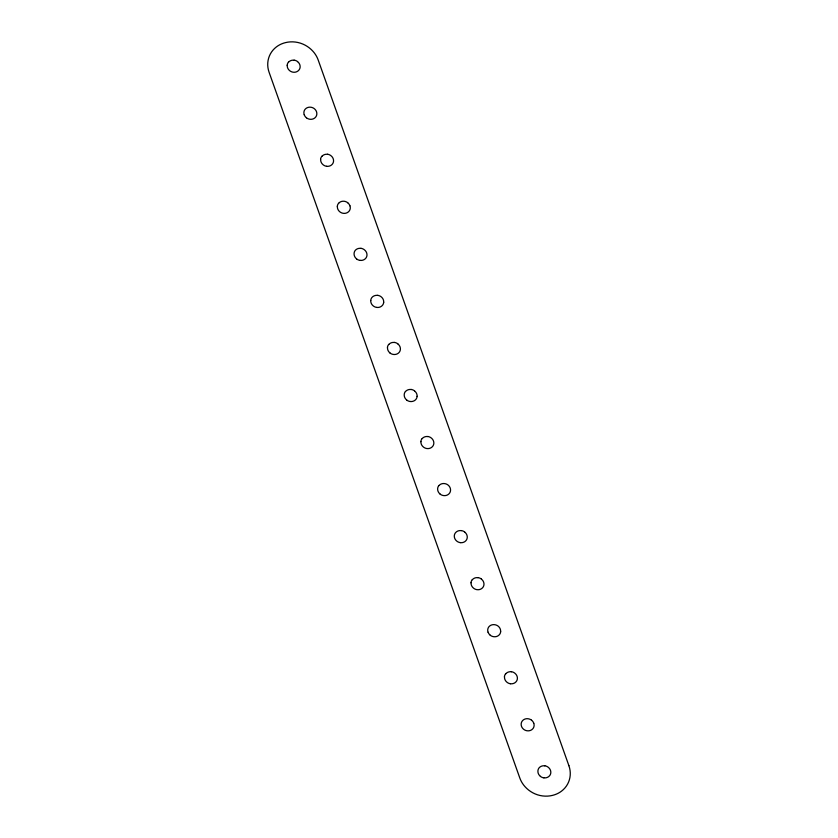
<?xml version="1.0" encoding="UTF-8"?>
<svg xmlns="http://www.w3.org/2000/svg" width="838" height="838" viewBox="0 0 838 838"><rect width="100%" height="100%" fill="white"/><g stroke="black" fill="none" stroke-linecap="round" stroke-linejoin="round"><path stroke-width="1.26" d="M533.754 723.257A6.547 5.95 24.1 0 1 534.089 725.666A6.599 5.992 24.1 0 1 532.79 728.788A6.547 5.95 24.1 0 1 527.186 730.788A6.599 5.992 24.1 0 1 523.708 729.343A6.547 5.95 24.1 0 1 521.173 723.927A6.599 5.992 24.1 0 1 522.472 720.764A6.547 5.95 24.1 0 1 525.541 718.899A6.547 5.95 24.1 0 1 528.097 718.763A6.599 5.992 24.1 0 1 531.543 720.188M531.533 720.198A6.547 5.95 24.1 0 1 533.743 723.225M510.478 683.745A6.547 5.95 24.1 0 0 516.082 681.744A6.599 5.992 24.1 0 0 517.381 678.602A6.547 5.95 24.1 0 0 514.836 673.207A6.599 5.992 24.1 0 0 511.379 671.688M504.507 676.884A6.547 5.95 24.1 0 0 507.042 682.3A6.599 5.992 24.1 0 0 510.426 683.756M505.796 673.762A6.547 5.95 24.1 0 1 511.4 671.772M504.413 676.842A6.599 5.992 24.1 0 1 505.723 673.7M543.904 777.832A6.547 5.95 24.1 0 0 549.508 775.831A6.599 5.992 24.1 0 0 550.807 772.688A6.547 5.95 24.1 0 0 548.262 767.294A6.599 5.992 24.1 0 0 544.805 765.775M540.468 776.386A6.547 5.95 24.1 0 1 537.923 770.97A6.599 5.992 24.1 0 1 539.148 767.786A6.547 5.95 24.1 0 1 544.826 765.848M543.862 777.842A6.599 5.992 24.1 0 1 540.405 776.386M471.071 582.808A6.547 5.95 24.1 0 0 473.617 588.224A6.599 5.992 24.1 0 0 477.011 589.669A6.547 5.95 24.1 0 0 482.657 587.668A6.599 5.992 24.1 0 0 483.966 584.515A6.547 5.95 24.1 0 0 481.41 579.121M472.37 579.676A6.547 5.95 24.1 0 1 477.974 577.686M470.998 582.766A6.599 5.992 24.1 0 1 472.297 579.613M477.953 577.612A6.599 5.992 24.1 0 1 481.41 579.058M461.225 530.632A6.557 5.95 24.1 0 0 455.61 532.622A6.599 5.992 24.1 0 0 454.311 535.733A6.557 5.95 24.1 0 0 456.857 541.17A6.599 5.992 24.1 0 0 460.292 542.626M461.235 530.569A6.599 5.992 24.1 0 1 464.692 532.015M460.313 542.626A6.547 5.95 24.1 0 0 462.869 542.49A6.547 5.95 24.1 0 0 465.949 540.625A6.599 5.992 24.1 0 0 467.248 537.472A6.547 5.95 24.1 0 0 464.702 532.088M490.324 635.256A6.547 5.95 24.1 0 1 488.114 632.24M488.072 632.229A6.547 5.95 24.1 0 1 487.737 629.82A6.599 5.992 24.1 0 1 489.015 626.656A6.547 5.95 24.1 0 1 494.64 624.698A6.599 5.992 24.1 0 1 498.128 626.122A6.547 5.95 24.1 0 1 500.621 631.559M500.674 631.559A6.599 5.992 24.1 0 1 499.375 634.701A6.547 5.95 24.1 0 1 493.76 636.702A6.599 5.992 24.1 0 1 490.261 635.256M420.938 441.678A6.547 5.95 24.1 0 0 423.483 447.094A6.599 5.992 24.1 0 0 426.867 448.54A6.547 5.95 24.1 0 0 432.523 446.539A6.599 5.992 24.1 0 0 433.822 443.396A6.547 5.95 24.1 0 0 431.277 437.991A6.599 5.992 24.1 0 0 427.809 436.483M422.237 438.546A6.547 5.95 24.1 0 1 427.841 436.556M420.865 441.636A6.599 5.992 24.1 0 1 422.163 438.494M410.201 401.496A6.547 5.95 24.1 0 0 415.805 399.496A6.599 5.992 24.1 0 0 417.115 396.353M406.765 400.051A6.547 5.95 24.1 0 1 404.23 394.635A6.599 5.992 24.1 0 1 405.445 391.451M405.519 391.514A6.547 5.95 24.1 0 1 411.133 389.513M414.559 390.958A6.547 5.95 24.1 0 1 417.104 396.374M410.149 401.507A6.599 5.992 24.1 0 1 406.692 400.051M411.102 389.44A6.599 5.992 24.1 0 1 414.559 390.896M440.191 494.127A6.557 5.95 24.1 0 1 437.646 488.711A6.599 5.992 24.1 0 1 438.882 485.537M438.944 485.59A6.557 5.95 24.1 0 1 444.549 483.589A6.599 5.992 24.1 0 1 447.984 484.982A6.557 5.95 24.1 0 1 450.53 490.45A6.599 5.992 24.1 0 1 449.231 493.582A6.557 5.95 24.1 0 1 443.627 495.572A6.599 5.992 24.1 0 1 440.128 494.127M306.467 117.802A6.547 5.95 24.1 0 1 304.257 114.775M304.236 114.764A6.547 5.95 24.1 0 1 303.901 112.355A6.599 5.992 24.1 0 1 305.2 109.191A6.547 5.95 24.1 0 1 310.804 107.233A6.599 5.992 24.1 0 1 314.292 108.668A6.547 5.95 24.1 0 1 316.827 114.073A6.599 5.992 24.1 0 1 315.538 117.236A6.547 5.95 24.1 0 1 312.459 119.101A6.547 5.95 24.1 0 1 309.903 119.247A6.599 5.992 24.1 0 1 306.446 117.791M287.235 65.343A6.547 5.95 24.1 0 0 289.78 70.748A6.599 5.992 24.1 0 0 293.174 72.204A6.547 5.95 24.1 0 0 298.82 70.203A6.599 5.992 24.1 0 0 300.13 67.05A6.547 5.95 24.1 0 0 297.574 61.656M288.534 62.211A6.547 5.95 24.1 0 1 294.138 60.221M287.162 65.301A6.599 5.992 24.1 0 1 288.461 62.148M294.117 60.147A6.599 5.992 24.1 0 1 297.574 61.593M326.642 166.28A6.547 5.95 24.1 0 0 332.246 164.279A6.599 5.992 24.1 0 0 333.545 161.137A6.547 5.95 24.1 0 0 331 155.742A6.599 5.992 24.1 0 0 327.543 154.223M320.671 159.429A6.547 5.95 24.1 0 0 323.206 164.835A6.599 5.992 24.1 0 0 326.59 166.291M321.96 156.297A6.547 5.95 24.1 0 1 327.564 154.307M320.577 159.377A6.599 5.992 24.1 0 1 321.886 156.235M360.068 260.367A6.547 5.95 24.1 0 0 365.672 258.366A6.599 5.992 24.1 0 0 366.971 255.223A6.547 5.95 24.1 0 0 364.425 249.829A6.599 5.992 24.1 0 0 360.969 248.31M356.632 258.921A6.547 5.95 24.1 0 1 354.086 253.505A6.599 5.992 24.1 0 1 355.312 250.321A6.547 5.95 24.1 0 1 360.989 248.383M360.026 260.377A6.599 5.992 24.1 0 1 356.569 258.921M337.379 206.462A6.547 5.95 24.1 0 0 339.914 211.878A6.599 5.992 24.1 0 0 343.329 213.323A6.547 5.95 24.1 0 0 348.954 211.323A6.599 5.992 24.1 0 0 350.263 208.18A6.547 5.95 24.1 0 0 349.917 205.792M337.295 206.42A6.599 5.992 24.1 0 1 338.604 203.278M347.707 202.723A6.599 5.992 24.1 0 0 344.25 201.267A6.547 5.95 24.1 0 0 338.636 203.299M347.676 202.744A6.547 5.95 24.1 0 1 349.886 205.76M370.763 300.538A6.557 5.95 24.1 0 0 373.298 305.954A6.599 5.992 24.1 0 0 376.754 307.41M370.742 300.496A6.599 5.992 24.1 0 1 372.051 297.354A6.557 5.95 24.1 0 1 375.131 295.552A6.547 5.95 24.1 0 1 377.687 295.374M377.708 295.343A6.599 5.992 24.1 0 1 381.164 296.799A6.547 5.95 24.1 0 1 383.678 302.288M376.775 307.41A6.547 5.95 24.1 0 0 382.379 305.409A6.599 5.992 24.1 0 0 383.689 302.267M390.058 353.008A6.547 5.95 24.1 0 1 387.512 347.592M388.811 344.47A6.547 5.95 24.1 0 1 394.415 342.47M397.851 343.915A6.547 5.95 24.1 0 1 400.386 349.331A6.599 5.992 24.1 0 1 399.098 352.452A6.547 5.95 24.1 0 1 393.493 354.453A6.599 5.992 24.1 0 1 389.984 353.008M387.428 347.55A6.599 5.992 24.1 0 1 388.738 344.408M394.384 342.396A6.599 5.992 24.1 0 1 397.841 343.852M568.887 765.66L318.199 60.032A26.208 23.789 24.1 0 0 313.024 51.359A26.397 23.967 24.1 0 0 300.559 43.209A26.198 23.789 24.1 0 0 285.308 42.665A26.208 23.789 24.1 0 0 276.404 46.907A26.397 23.967 24.1 0 0 268.631 58.136A26.208 23.789 24.1 0 0 269.113 72.34L519.801 777.978A26.208 23.789 24.1 0 0 524.976 786.641A26.397 23.956 24.1 0 0 537.451 794.791A26.208 23.789 24.1 0 0 552.703 795.335A26.198 23.789 24.1 0 0 561.596 791.093A26.397 23.956 24.1 0 0 569.369 779.864A26.208 23.789 24.1 0 0 568.887 765.66"/></g></svg>
